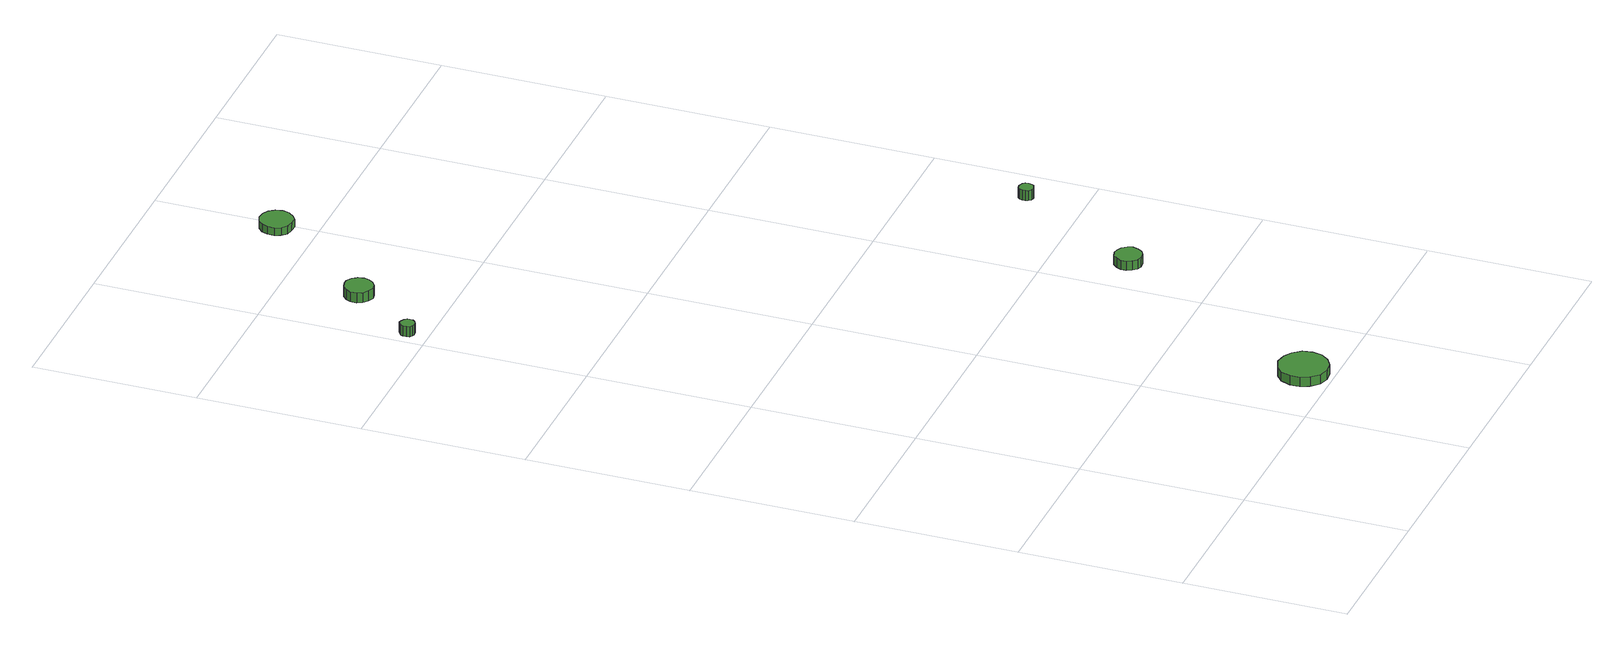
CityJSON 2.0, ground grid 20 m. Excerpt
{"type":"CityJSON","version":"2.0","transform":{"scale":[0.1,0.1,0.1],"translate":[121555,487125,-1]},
"CityObjects":{
"tree1":{"type":"SolitaryVegetationObject","attributes":{"function":"something"},"geometry":[{"type":"MultiSurface","lod":"1","boundaries":[[[0,1,2,3,4,5,6,7,8,9,10,11,12,13,14]],[[15,16,17,18,19,20,21,22,23,24,25,26,27,28,29]],[[0,29,28,1]],[[1,28,27,2]],[[2,27,26,3]],[[3,26,25,4]],[[4,25,24,5]],[[5,24,23,6]],[[6,23,22,7]],[[7,22,21,8]],[[8,21,20,9]],[[9,20,19,10]],[[10,19,18,11]],[[11,18,17,12]],[[12,17,16,13]],[[13,16,15,14]],[[14,15,29,0]]]}]},
"tree2":{"type":"SolitaryVegetationObject","attributes":{"function":"something"},"geometry":[{"type":"MultiSurface","lod":"1","boundaries":[[[30,31,32,33,34,35,36,37,38,39,40,41,42,43,44]],[[45,46,47,48,49,50,51,52,53,54,55,56,57,58,59]],[[30,59,58,31]],[[31,58,57,32]],[[32,57,56,33]],[[33,56,55,34]],[[34,55,54,35]],[[35,54,53,36]],[[36,53,52,37]],[[37,52,51,38]],[[38,51,50,39]],[[39,50,49,40]],[[40,49,48,41]],[[41,48,47,42]],[[42,47,46,43]],[[43,46,45,44]],[[44,45,59,30]]]}]},
"tree3":{"type":"SolitaryVegetationObject","attributes":{"function":"something"},"geometry":[{"type":"MultiSurface","lod":"1","boundaries":[[[60,61,62,63,64,65,66,67,68,69,70,71,72,73,74]],[[75,76,77,78,79,80,81,82,83,84,85,86,87,88,89]],[[60,89,88,61]],[[61,88,87,62]],[[62,87,86,63]],[[63,86,85,64]],[[64,85,84,65]],[[65,84,83,66]],[[66,83,82,67]],[[67,82,81,68]],[[68,81,80,69]],[[69,80,79,70]],[[70,79,78,71]],[[71,78,77,72]],[[72,77,76,73]],[[73,76,75,74]],[[74,75,89,60]]]}]},
"tree4":{"type":"SolitaryVegetationObject","attributes":{"function":"something"},"geometry":[{"type":"MultiSurface","lod":"1","boundaries":[[[90,91,92,93,94,95,96,97,98,99,100,101,102,103,104]],[[105,106,107,108,109,110,111,112,113,114,115,116,117,118,119]],[[90,119,118,91]],[[91,118,117,92]],[[92,117,116,93]],[[93,116,115,94]],[[94,115,114,95]],[[95,114,113,96]],[[96,113,112,97]],[[97,112,111,98]],[[98,111,110,99]],[[99,110,109,100]],[[100,109,108,101]],[[101,108,107,102]],[[102,107,106,103]],[[103,106,105,104]],[[104,105,119,90]]]}]},
"tree5":{"type":"SolitaryVegetationObject","attributes":{"function":"something"},"geometry":[{"type":"MultiSurface","lod":"1","boundaries":[[[120,121,122,123,124,125,126,127,128,129,130,131,132,133,134]],[[135,136,137,138,139,140,141,142,143,144,145,146,147,148,149]],[[120,149,148,121]],[[121,148,147,122]],[[122,147,146,123]],[[123,146,145,124]],[[124,145,144,125]],[[125,144,143,126]],[[126,143,142,127]],[[127,142,141,128]],[[128,141,140,129]],[[129,140,139,130]],[[130,139,138,131]],[[131,138,137,132]],[[132,137,136,133]],[[133,136,135,134]],[[134,135,149,120]]]}]},
"tree6":{"type":"SolitaryVegetationObject","attributes":{"function":"something"},"geometry":[{"type":"MultiSurface","lod":"1","boundaries":[[[150,151,152,153,154,155,156,157,158,159,160,161,162,163,164]],[[165,166,167,168,169,170,171,172,173,174,175,176,177,178,179]],[[150,179,178,151]],[[151,178,177,152]],[[152,177,176,153]],[[153,176,175,154]],[[154,175,174,155]],[[155,174,173,156]],[[156,173,172,157]],[[157,172,171,158]],[[158,171,170,159]],[[159,170,169,160]],[[160,169,168,161]],[[161,168,167,162]],[[162,167,166,163]],[[163,166,165,164]],[[164,165,179,150]]]}]}
},
"vertices":[
[322,36,18],[320,48,18],[312,58,18],[302,64,18],[289,66,18],[277,62,18],[268,54,18],[263,42,18],[263,30,18],[268,19,18],[277,10,18],[289,6,18],[302,8,18],[312,14,18],[320,24,18],[320,24,6],[312,14,6],[302,8,6],[289,6,6],[277,10,6],[268,19,6],[263,30,6],[263,42,6],[268,54,6],[277,62,6],[289,66,6],[302,64,6],[312,58,6],[320,48,6],[322,36,6],
[21,1023,25],[21,1026,25],[18,1029,25],[15,1031,25],[11,1032,25],[8,1030,25],[5,1028,25],[4,1025,25],[4,1021,25],[5,1017,25],[8,1015,25],[11,1014,25],[15,1014,25],[18,1016,25],[21,1019,25],[21,1019,12],[18,1016,12],[15,1014,12],[11,1014,12],[8,1015,12],[5,1017,12],[4,1021,12],[4,1025,12],[5,1028,12],[8,1030,12],[11,1032,12],[15,1031,12],[18,1029,12],[21,1026,12],[21,1023,12],
[100,1108,19],[98,1115,19],[94,1121,19],[88,1125,19],[81,1125,19],[74,1123,19],[68,1118,19],[65,1112,19],[65,1104,19],[68,1098,19],[74,1093,19],[81,1090,19],[88,1091,19],[94,1095,19],[98,1101,19],[98,1101,6],[94,1095,6],[88,1091,6],[81,1090,6],[74,1093,6],[68,1098,6],[65,1104,6],[65,1112,6],[68,1118,6],[74,1123,6],[81,1125,6],[88,1125,6],[94,1121,6],[98,1115,6],[100,1108,6],
[463,307,24],[461,313,24],[457,319,24],[451,322,24],[444,323,24],[438,321,24],[433,316,24],[430,310,24],[430,303,24],[433,297,24],[438,292,24],[444,290,24],[451,291,24],[457,294,24],[461,300,24],[461,300,12],[457,294,12],[451,291,12],[444,290,12],[438,292,12],[433,297,12],[430,303,12],[430,310,12],[433,316,12],[438,321,12],[444,323,12],[451,322,12],[457,319,12],[461,313,12],[463,307,12],
[215,1250,16],[213,1258,16],[208,1265,16],[201,1269,16],[192,1270,16],[184,1267,16],[178,1261,16],[175,1254,16],[175,1245,16],[178,1238,16],[184,1232,16],[192,1230,16],[201,1230,16],[208,1235,16],[213,1241,16],[213,1241,6],[208,1235,6],[201,1230,6],[192,1230,6],[184,1232,6],[178,1238,6],[175,1245,6],[175,1254,6],[178,1261,6],[184,1267,6],[192,1270,6],[201,1269,6],[208,1265,6],[213,1258,6],[215,1250,6],
[547,465,30],[546,469,30],[544,472,30],[541,473,30],[538,474,30],[534,473,30],[531,470,30],[530,467,30],[530,463,30],[531,460,30],[534,457,30],[538,456,30],[541,457,30],[544,458,30],[546,461,30],[546,461,17],[544,458,17],[541,457,17],[538,456,17],[534,457,17],[531,460,17],[530,463,17],[530,467,17],[531,470,17],[534,473,17],[538,474,17],[541,473,17],[544,472,17],[546,469,17],[547,465,17]
]}
